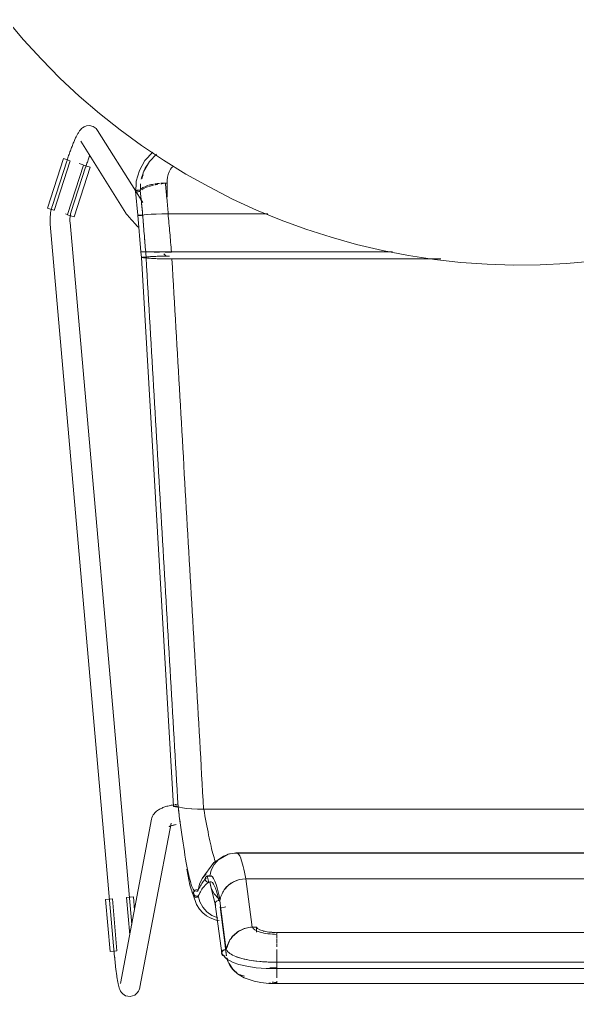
# Model space of a CAD drawing. Header units: millimetres. Extents: x 155927 to 317870, y -36033 to 97293.
# Drawn here: x 227150 to 227487, y 30265 to 30856 of the extents above; entities that cross this region are included whole.
import ezdxf

# ---------------------------------------------------------------- set-up
doc = ezdxf.new("R2010")
doc.units = ezdxf.units.MM
doc.header["$MEASUREMENT"] = 0
doc.layers.add('I-FURN', color=8, linetype='CONTINUOUS', lineweight=9)

msp = doc.modelspace()

# ---------------------------------------------------------------- linework, layer by layer
at = {"layer": 'I-FURN'}
for p, q in [((227142.14, 30856.08), (227152.45, 30843.84)), ((227152.45, 30843.84), (227163.24, 30832.02)), ((227163.24, 30832.02), (227174.49, 30820.65)), ((227174.49, 30820.65), (227186.19, 30809.74)), ((227186.19, 30809.74), (227198.31, 30799.3)), ((227198.31, 30799.3), (227210.85, 30789.35)), ((227189.07, 30791.2), (227188.16, 30790.64)), ((227190.45, 30791.72), (227189.07, 30791.2)), ((227192.43, 30791.9), (227190.45, 30791.72)), ((227194.65, 30791.31), (227192.43, 30791.9)), ((227196.39, 30790.09), (227194.65, 30791.31)), ((227184.22, 30785.05), (227183.99, 30784.56)), ((227184.46, 30785.52), (227184.22, 30785.05)), ((227184.69, 30785.98), (227184.46, 30785.52)), ((227184.91, 30786.42), (227184.69, 30785.98)), ((227185.14, 30786.84), (227184.91, 30786.42)), ((227185.37, 30787.25), (227185.14, 30786.84)), ((227185.61, 30787.65), (227185.37, 30787.25)), ((227185.85, 30788.05), (227185.61, 30787.65)), ((227186.11, 30788.43), (227185.85, 30788.05)), ((227186.38, 30788.82), (227186.11, 30788.43)), ((227186.7, 30789.23), (227186.38, 30788.82)), ((227187.07, 30789.65), (227186.7, 30789.23)), ((227187.53, 30790.12), (227187.07, 30789.65)), ((227188.16, 30790.64), (227187.53, 30790.12)), ((227196.39, 30790.09), (227197.28, 30788.96)), ((227220.31, 30752.2), (227197.28, 30788.96)), ((227210.85, 30789.35), (227223.77, 30779.92)), ((227181.79, 30779.36), (227181.54, 30778.71)), ((227182.04, 30780), (227181.79, 30779.36)), ((227182.3, 30780.63), (227182.04, 30780)), ((227182.54, 30781.24), (227182.3, 30780.63)), ((227182.79, 30781.83), (227182.54, 30781.24)), ((227183.04, 30782.41), (227182.79, 30781.83)), ((227183.28, 30782.98), (227183.04, 30782.41)), ((227183.52, 30783.52), (227183.28, 30782.98)), ((227183.76, 30784.05), (227183.52, 30783.52)), ((227183.99, 30784.56), (227183.76, 30784.05)), ((227187.11, 30782.59), (227214.42, 30739.01)), ((227223.77, 30779.92), (227237.05, 30771)), ((227179.51, 30773.11), (227179.26, 30772.37)), ((227179.76, 30773.83), (227179.51, 30773.11)), ((227180.01, 30774.56), (227179.76, 30773.83)), ((227180.27, 30775.27), (227180.01, 30774.56)), ((227180.52, 30775.98), (227180.27, 30775.27)), ((227180.78, 30776.68), (227180.52, 30775.98)), ((227181.03, 30777.37), (227180.78, 30776.68)), ((227181.28, 30778.04), (227181.03, 30777.37)), ((227181.54, 30778.71), (227181.28, 30778.04)), ((227192.24, 30773.09), (227192.01, 30772.45)), ((227192.47, 30773.71), (227192.24, 30773.09)), ((227225.91, 30770.78), (227230.66, 30775.93)), ((227228.6, 30770.2), (227232.86, 30774.67)), ((227166.91, 30741.99), (227176.6, 30772)), ((227178.62, 30770.44), (227169.91, 30743.63)), ((227170.95, 30740.68), (227180.64, 30770.69)), ((227176.6, 30772), (227178.55, 30771.37)), ((227178.55, 30771.37), (227180.52, 30770.73)), ((227178.77, 30770.9), (227178.62, 30770.44)), ((227179.01, 30771.64), (227178.77, 30770.9)), ((227179.26, 30772.37), (227179.01, 30771.64)), ((227188.71, 30768.09), (227179.02, 30738.08)), ((227188.61, 30768.12), (227186.13, 30768.92)), ((227188.83, 30768.05), (227190.8, 30767.41)), ((227190.37, 30767.75), (227190.14, 30767.06)), ((227190.6, 30768.44), (227190.37, 30767.75)), ((227190.83, 30769.13), (227190.6, 30768.44)), ((227190.8, 30767.41), (227192.75, 30766.78)), ((227191.07, 30769.81), (227190.83, 30769.13)), ((227191.3, 30770.48), (227191.07, 30769.81)), ((227191.54, 30771.15), (227191.3, 30770.48)), ((227191.77, 30771.8), (227191.54, 30771.15)), ((227192.01, 30772.45), (227191.77, 30771.8)), ((227222.53, 30764.77), (227225.91, 30770.78)), ((227225.23, 30764.37), (227228.6, 30770.2)), ((227237.05, 30771), (227250.68, 30762.63)), ((227181.32, 30739.92), (227190.03, 30766.73)), ((227183.06, 30736.77), (227192.75, 30766.78)), ((227190.14, 30767.06), (227190.03, 30766.73)), ((227220.65, 30758.25), (227222.53, 30764.77)), ((227250.68, 30762.63), (227264.64, 30754.81)), ((227220.37, 30751.34), (227220.65, 30758.25)), ((227238.32, 30757.12), (227239.36, 30757.12)), ((227239.31, 30758.37), (227239.31, 30748.61)), ((227220.24, 30752.23), (227221.66, 30737.74)), ((227224.59, 30745.38), (227220.53, 30751.86)), ((227264.64, 30754.81), (227278.9, 30747.55)), ((227169.91, 30743.63), (227169.58, 30742.54)), ((227278.9, 30747.55), (227293.44, 30740.87)), ((227168.86, 30741.36), (227166.91, 30741.99)), ((227168.7, 30738.06), (227168.59, 30736.92)), ((227168.85, 30739.19), (227168.7, 30738.06)), ((227169.05, 30740.31), (227168.85, 30739.19)), ((227170.83, 30740.72), (227168.86, 30741.36)), ((227169.29, 30741.43), (227169.05, 30740.31)), ((227169.58, 30742.54), (227169.29, 30741.43)), ((227178.92, 30738.11), (227177.76, 30738.49)), ((227181.11, 30737.4), (227179.14, 30738.04)), ((227180.7, 30737.32), (227180.82, 30737.97)), ((227180.82, 30737.97), (227180.96, 30738.62)), ((227180.96, 30738.62), (227181.12, 30739.26)), ((227181.12, 30739.26), (227181.31, 30739.89)), ((227181.31, 30739.89), (227181.32, 30739.92)), ((227214.42, 30739.01), (227214.63, 30738.68)), ((227214.63, 30738.68), (227214.81, 30738.43)), ((227214.81, 30738.43), (227214.99, 30738.2)), ((227214.99, 30738.2), (227215.16, 30737.98)), ((227215.16, 30737.98), (227215.34, 30737.75)), ((227215.34, 30737.75), (227215.53, 30737.52)), ((227221.73, 30737.77), (227221.66, 30737.74)), ((227221.66, 30737.74), (227221.73, 30737.72)), ((227221.67, 30737.74), (227221.74, 30737.77)), ((227221.67, 30737.74), (227223.49, 30715.54)), ((227221.73, 30737.72), (227221.67, 30737.74)), ((227221.92, 30737.79), (227221.73, 30737.77)), ((227221.73, 30737.72), (227221.92, 30737.69)), ((227221.92, 30737.69), (227221.73, 30737.72)), ((227222.22, 30737.81), (227221.92, 30737.79)), ((227221.92, 30737.69), (227222.21, 30737.67)), ((227222.21, 30737.67), (227221.92, 30737.69)), ((227221.93, 30737.79), (227222.22, 30737.81)), ((227222.21, 30737.67), (227222.59, 30737.65)), ((227222.59, 30737.65), (227222.21, 30737.67)), ((227222.6, 30737.83), (227222.22, 30737.81)), ((227222.22, 30737.81), (227222.61, 30737.83)), ((227222.59, 30737.65), (227223.04, 30737.64)), ((227223.05, 30737.64), (227222.59, 30737.65)), ((227223.06, 30737.84), (227222.6, 30737.83)), ((227222.61, 30737.83), (227223.06, 30737.84)), ((227223.04, 30737.64), (227223.53, 30737.64)), ((227223.54, 30737.64), (227223.05, 30737.64)), ((227223.55, 30737.85), (227223.06, 30737.84)), ((227223.06, 30737.84), (227223.55, 30737.85)), ((227224.04, 30737.84), (227223.55, 30737.85)), ((227223.55, 30737.85), (227224.05, 30737.84)), ((227224.03, 30737.64), (227224.5, 30737.65)), ((227224.5, 30737.65), (227224.03, 30737.64)), ((227224.51, 30737.83), (227224.04, 30737.84)), ((227224.05, 30737.84), (227224.52, 30737.83)), ((227225.41, 30738.03), (227224.51, 30737.83)), ((227224.52, 30737.83), (227225.4, 30738.03)), ((227225.41, 30738.03), (227227.12, 30738.21)), ((227227.14, 30738.21), (227225.41, 30738.03)), ((227227.14, 30738.21), (227229.58, 30738.36)), ((227229.62, 30738.36), (227227.14, 30738.21)), ((227229.62, 30738.36), (227232.65, 30738.47)), ((227232.72, 30738.47), (227229.62, 30738.36)), ((227236.15, 30738.55), (227232.72, 30738.47)), ((227232.72, 30738.47), (227236.16, 30738.54)), ((227240.01, 30738.57), (227236.25, 30738.55)), ((227236.25, 30738.55), (227239.89, 30738.57)), ((227300.13, 30738.57), (227240.01, 30738.57)), ((227240.01, 30738.57), (227300.13, 30738.57)), ((227293.44, 30740.87), (227308.23, 30734.78)), ((227168.53, 30735.78), (227168.51, 30734.64)), ((227168.51, 30734.64), (227168.54, 30733.5)), ((227168.59, 30736.92), (227168.53, 30735.78)), ((227168.54, 30733.5), (227168.62, 30732.36)), ((227168.62, 30732.36), (227168.62, 30732.31)), ((227168.62, 30732.31), (227207.57, 30288.99)), ((227180.51, 30734.68), (227180.52, 30735.34)), ((227180.53, 30734.02), (227180.51, 30734.68)), ((227180.52, 30735.34), (227180.56, 30736)), ((227180.58, 30733.36), (227180.53, 30734.02)), ((227180.56, 30736), (227180.62, 30736.66)), ((227217.87, 30308.86), (227180.58, 30733.36)), ((227180.62, 30736.66), (227180.7, 30737.32)), ((227183.06, 30736.77), (227181.11, 30737.4)), ((227215.53, 30737.52), (227215.73, 30737.28)), ((227215.73, 30737.28), (227215.95, 30737.03)), ((227215.95, 30737.03), (227216.18, 30736.76)), ((227216.18, 30736.76), (227216.42, 30736.48)), ((227216.42, 30736.48), (227216.68, 30736.19)), ((227216.68, 30736.19), (227216.95, 30735.88)), ((227216.95, 30735.88), (227217.24, 30735.56)), ((227217.24, 30735.56), (227217.54, 30735.22)), ((227217.54, 30735.22), (227217.85, 30734.87)), ((227217.85, 30734.87), (227218.18, 30734.51)), ((227218.18, 30734.51), (227218.53, 30734.13)), ((227218.53, 30734.13), (227218.88, 30733.74)), ((227218.88, 30733.74), (227219.25, 30733.34)), ((227219.25, 30733.34), (227219.63, 30732.92)), ((227219.63, 30732.92), (227220.02, 30732.5)), ((227220.02, 30732.5), (227220.43, 30732.06)), ((227220.43, 30732.06), (227220.84, 30731.62)), ((227308.23, 30734.78), (227323.25, 30729.28)), ((227220.84, 30731.62), (227221.26, 30731.16)), ((227221.26, 30731.16), (227221.69, 30730.7)), ((227221.69, 30730.7), (227222.14, 30730.23)), ((227323.25, 30729.28), (227338.49, 30724.39)), ((227338.49, 30724.39), (227353.9, 30720.11)), ((227353.9, 30720.11), (227369.48, 30716.45)), ((227223.56, 30715.54), (227223.49, 30715.54)), ((227223.49, 30715.54), (227223.56, 30715.54)), ((227223.76, 30712.18), (227223.5, 30715.54)), ((227223.56, 30715.54), (227223.5, 30715.54)), ((227223.5, 30715.54), (227223.56, 30715.54)), ((227223.75, 30715.55), (227224.04, 30715.55)), ((227224.04, 30715.55), (227223.75, 30715.55)), ((227224.04, 30715.55), (227224.42, 30715.55)), ((227224.42, 30715.55), (227224.04, 30715.55)), ((227224.04, 30715.54), (227224.43, 30715.53)), ((227224.43, 30715.53), (227224.05, 30715.54)), ((227224.42, 30715.55), (227224.88, 30715.55)), ((227224.87, 30715.55), (227224.42, 30715.55)), ((227224.88, 30715.53), (227224.43, 30715.53)), ((227224.43, 30715.53), (227224.88, 30715.53)), ((227225.36, 30715.55), (227224.87, 30715.55)), ((227224.88, 30715.55), (227225.37, 30715.55)), ((227225.37, 30715.53), (227224.88, 30715.53)), ((227224.88, 30715.53), (227225.37, 30715.53)), ((227225.86, 30715.55), (227225.36, 30715.55)), ((227225.37, 30715.55), (227225.86, 30715.55)), ((227225.87, 30715.53), (227225.37, 30715.53)), ((227225.37, 30715.53), (227225.87, 30715.53)), ((227225.86, 30715.55), (227226.33, 30715.55)), ((227226.33, 30715.55), (227225.86, 30715.55)), ((227226.34, 30715.53), (227225.87, 30715.53)), ((227225.87, 30715.53), (227226.34, 30715.53)), ((227226.33, 30715.55), (227227.22, 30715.56)), ((227227.22, 30715.56), (227226.33, 30715.55)), ((227227.22, 30715.56), (227228.96, 30715.58)), ((227228.97, 30715.58), (227227.22, 30715.56)), ((227227.23, 30715.52), (227228.98, 30715.51)), ((227228.99, 30715.51), (227227.24, 30715.52)), ((227228.97, 30715.58), (227231.47, 30715.59)), ((227231.47, 30715.59), (227228.97, 30715.58)), ((227228.98, 30715.51), (227231.48, 30715.49)), ((227231.49, 30715.49), (227228.99, 30715.51)), ((227231.47, 30715.59), (227234.6, 30715.6)), ((227234.6, 30715.6), (227231.47, 30715.59)), ((227231.48, 30715.49), (227234.61, 30715.49)), ((227234.61, 30715.49), (227231.49, 30715.49)), ((227234.6, 30715.6), (227238.17, 30715.6)), ((227238.17, 30715.6), (227234.6, 30715.6)), ((227237.26, 30714.46), (227238.73, 30712.93)), ((227238.17, 30715.6), (227241.96, 30715.61)), ((227241.96, 30715.61), (227238.17, 30715.6)), ((227241.95, 30715.48), (227238.17, 30715.48)), ((227238.17, 30715.48), (227241.95, 30715.48)), ((227241.96, 30715.61), (227375.59, 30715.61)), ((227375.59, 30715.61), (227241.96, 30715.61)), ((227369.48, 30716.45), (227385.19, 30713.41)), ((227223.84, 30712.21), (227223.77, 30712.18)), ((227223.77, 30712.18), (227243.06, 30380.27)), ((227223.77, 30712.18), (227223.83, 30712.16)), ((227223.83, 30712.16), (227224.02, 30712.13)), ((227224.03, 30712.24), (227223.84, 30712.21)), ((227224.02, 30712.13), (227224.31, 30712.11)), ((227224.32, 30712.26), (227224.03, 30712.24)), ((227224.31, 30712.11), (227224.7, 30712.09)), ((227224.7, 30712.28), (227224.32, 30712.26)), ((227225.15, 30712.29), (227224.7, 30712.28)), ((227224.7, 30712.09), (227225.15, 30712.08)), ((227225.64, 30712.29), (227225.15, 30712.29)), ((227225.15, 30712.08), (227225.64, 30712.07)), ((227226.14, 30712.29), (227225.64, 30712.29)), ((227225.64, 30712.07), (227226.13, 30712.07)), ((227226.13, 30712.07), (227226.6, 30712.08)), ((227226.61, 30712.28), (227226.14, 30712.29)), ((227226.6, 30712.08), (227227.49, 30711.87)), ((227227.51, 30712.49), (227226.61, 30712.28)), ((227227.49, 30711.87), (227229.24, 30711.68)), ((227229.26, 30712.68), (227227.51, 30712.49)), ((227229.24, 30711.68), (227231.74, 30711.52)), ((227231.76, 30712.85), (227229.26, 30712.68)), ((227231.74, 30711.52), (227234.87, 30711.39)), ((227234.88, 30712.97), (227231.76, 30712.85)), ((227234.87, 30711.39), (227238.44, 30711.32)), ((227238.43, 30713.05), (227234.88, 30712.97)), ((227240.68, 30713.07), (227238.43, 30713.05)), ((227238.44, 30711.32), (227242.22, 30711.29)), ((227242.22, 30711.29), (227404.82, 30711.29)), ((227404.82, 30711.29), (227242.22, 30711.29)), ((227385.19, 30713.41), (227401, 30711.01)), ((227401, 30711.01), (227416.9, 30709.24)), ((227416.9, 30709.24), (227432.86, 30708.11)), ((227432.86, 30708.11), (227448.85, 30707.62)), ((227464.85, 30707.76), (227480.83, 30708.55)), ((227480.83, 30708.55), (227496.77, 30709.98)), ((227448.85, 30707.62), (227464.85, 30707.76)), ((227232.44, 30376.9), (227232.97, 30377.36)), ((227232.97, 30377.36), (227233.5, 30377.76)), ((227233.5, 30377.76), (227234.04, 30378.12)), ((227234.04, 30378.12), (227234.58, 30378.44)), ((227234.58, 30378.44), (227235.11, 30378.73)), ((227235.11, 30378.73), (227235.66, 30379)), ((227235.66, 30379), (227236.22, 30379.25)), ((227236.22, 30379.25), (227236.8, 30379.49)), ((227236.8, 30379.49), (227237.38, 30379.71)), ((227237.38, 30379.71), (227237.97, 30379.91)), ((227237.97, 30379.91), (227238.57, 30380.11)), ((227238.57, 30380.11), (227239.19, 30380.29)), ((227239.19, 30380.29), (227239.82, 30380.46)), ((227239.82, 30380.46), (227240.46, 30380.63)), ((227240.46, 30380.63), (227241.12, 30380.78)), ((227241.12, 30380.78), (227241.79, 30380.92)), ((227241.79, 30380.92), (227242.47, 30381.06)), ((227242.47, 30381.06), (227243.16, 30381.18)), ((227243.12, 30380.33), (227243.06, 30380.27)), ((227243.06, 30380.27), (227243.12, 30380.33)), ((227243.06, 30380.27), (227243.13, 30380.22)), ((227243.13, 30380.22), (227243.06, 30380.27)), ((227243.31, 30380.38), (227243.12, 30380.33)), ((227243.12, 30380.33), (227243.3, 30380.38)), ((227243.13, 30380.22), (227243.32, 30380.17)), ((227243.32, 30380.17), (227243.13, 30380.22)), ((227243.3, 30380.38), (227243.59, 30380.42)), ((227243.6, 30380.42), (227243.31, 30380.38)), ((227243.32, 30380.17), (227243.62, 30380.13)), ((227243.62, 30380.13), (227243.32, 30380.17)), ((227243.59, 30380.42), (227243.97, 30380.46)), ((227243.97, 30380.46), (227243.6, 30380.42)), ((227243.62, 30380.13), (227244.01, 30380.09)), ((227244, 30380.09), (227243.62, 30380.13)), ((227243.87, 30381.3), (227244.58, 30381.41)), ((227244.43, 30380.48), (227243.97, 30380.46)), ((227243.97, 30380.46), (227244.42, 30380.48)), ((227244.46, 30380.07), (227244, 30380.09)), ((227244.01, 30380.09), (227244.46, 30380.07)), ((227244.42, 30380.48), (227244.91, 30380.49)), ((227244.92, 30380.49), (227244.43, 30380.48)), ((227244.46, 30380.07), (227244.96, 30380.06)), ((227244.95, 30380.06), (227244.46, 30380.07)), ((227244.58, 30381.41), (227245.31, 30381.51)), ((227244.91, 30380.49), (227245.41, 30380.48)), ((227245.41, 30380.48), (227244.92, 30380.49)), ((227245.45, 30380.07), (227244.95, 30380.06)), ((227244.96, 30380.06), (227245.45, 30380.07)), ((227245.45, 30380.07), (227245.92, 30380.08)), ((227245.92, 30380.08), (227245.45, 30380.07)), ((227246.83, 30379.69), (227245.92, 30380.08)), ((227245.92, 30380.08), (227246.83, 30379.68)), ((227248.56, 30379.32), (227246.83, 30379.69)), ((227246.83, 30379.68), (227248.57, 30379.32)), ((227251.03, 30379.01), (227248.57, 30379.32)), ((227248.57, 30379.32), (227251.07, 30379.01)), ((227254.12, 30378.77), (227251.06, 30379.01)), ((227251.07, 30379.01), (227254.17, 30378.77)), ((227257.64, 30378.62), (227254.17, 30378.77)), ((227254.17, 30378.77), (227257.7, 30378.61)), ((227261.39, 30378.56), (227257.7, 30378.61)), ((227257.7, 30378.61), (227261.47, 30378.56)), ((227261.47, 30378.56), (227644.87, 30378.56)), ((227644.87, 30378.56), (227261.47, 30378.56)), ((227229.86, 30372.43), (227211.05, 30273.14)), ((227229.86, 30372.43), (227230.12, 30373.41)), ((227230.12, 30373.41), (227230.49, 30374.31)), ((227230.49, 30374.31), (227230.92, 30375.1)), ((227230.92, 30375.1), (227231.41, 30375.79)), ((227231.41, 30375.79), (227231.92, 30376.38)), ((227231.92, 30376.38), (227232.44, 30376.9)), ((227222.84, 30270.9), (227241.66, 30370.19)), ((227240.44, 30367.96), (227240.46, 30367.98)), ((227240.46, 30367.98), (227240.53, 30368.02)), ((227240.53, 30368.02), (227240.62, 30368.07)), ((227240.62, 30368.07), (227240.77, 30368.14)), ((227240.77, 30368.14), (227240.97, 30368.23)), ((227240.97, 30368.23), (227241.2, 30368.33)), ((227241.2, 30368.33), (227241.47, 30368.43)), ((227241.47, 30368.43), (227241.77, 30368.53)), ((227241.77, 30368.53), (227242.11, 30368.64)), ((227242.11, 30368.64), (227242.47, 30368.75)), ((227242.47, 30368.75), (227242.87, 30368.86)), ((227242.87, 30368.86), (227243.29, 30368.96)), ((227243.29, 30368.96), (227243.73, 30369.07)), ((227243.73, 30369.07), (227244.2, 30369.17)), ((227244.2, 30369.17), (227244.7, 30369.26)), ((227276.13, 30351.34), (227267.48, 30346.23)), ((227270.28, 30348.05), (227267.78, 30345.17)), ((227267.78, 30345.17), (227270.29, 30348.04)), ((227273.42, 30350.22), (227270.28, 30348.05)), ((227270.29, 30348.04), (227273.42, 30350.21)), ((227276.28, 30351.41), (227273.11, 30350.04)), ((227273.42, 30350.21), (227276.99, 30351.58)), ((227276.99, 30351.58), (227273.42, 30350.22)), ((227281.32, 30352.21), (227276.28, 30351.41)), ((227276.99, 30351.58), (227280.78, 30352.05)), ((227280.78, 30352.05), (227276.99, 30351.58)), ((227280.78, 30352.05), (227625.57, 30352.05)), ((227625.57, 30352.05), (227280.78, 30352.05)), ((227320.23, 30352.21), (227281.32, 30352.21)), ((227625.03, 30352.21), (227320.23, 30352.21)), ((227251.16, 30342.36), (227253.07, 30332.7)), ((227267.48, 30346.23), (227260.49, 30336.69)), ((227266.02, 30341.78), (227265.13, 30338.06)), ((227267.78, 30345.17), (227266.02, 30341.78)), ((227266.03, 30341.78), (227267.78, 30345.17)), ((227260.54, 30336.61), (227258.9, 30333.29)), ((227258.91, 30333.29), (227260.55, 30336.61)), ((227260.49, 30336.69), (227259.6, 30334.94)), ((227262.95, 30339.45), (227260.54, 30336.61)), ((227260.55, 30336.61), (227262.95, 30339.45)), ((227262.29, 30336.31), (227262.36, 30336.8)), ((227262.35, 30336.8), (227262.29, 30336.31)), ((227262.36, 30335.82), (227262.29, 30336.31)), ((227262.29, 30336.31), (227262.35, 30335.82)), ((227262.54, 30337.26), (227262.35, 30336.8)), ((227262.36, 30336.8), (227262.55, 30337.26)), ((227262.84, 30337.66), (227262.54, 30337.26)), ((227262.55, 30337.26), (227262.84, 30337.66)), ((227262.84, 30337.66), (227263.22, 30337.98)), ((227263.22, 30337.98), (227262.84, 30337.66)), ((227263.22, 30337.98), (227263.67, 30338.18)), ((227263.67, 30338.18), (227263.22, 30337.98)), ((227266.2, 30338.08), (227263.32, 30338.03)), ((227263.62, 30338.16), (227264.45, 30334.27)), ((227263.67, 30338.18), (227264.16, 30338.26)), ((227264.16, 30338.26), (227263.67, 30338.18)), ((227264.16, 30338.26), (227264.66, 30338.22)), ((227264.66, 30338.23), (227264.16, 30338.26)), ((227265.13, 30338.06), (227264.66, 30338.23)), ((227264.66, 30338.22), (227265.13, 30338.06)), ((227283.05, 30335.98), (227279.5, 30334.66)), ((227286.82, 30336.46), (227283.05, 30335.98)), ((227290.68, 30307.18), (227286.82, 30336.46)), ((227286.82, 30336.46), (227619.53, 30336.46)), ((227619.53, 30336.46), (227286.82, 30336.46)), ((227253.07, 30332.7), (227257.06, 30320.98)), ((227258.12, 30329.67), (227258.91, 30333.29)), ((227258.9, 30333.29), (227258.12, 30329.67)), ((227262.35, 30335.82), (227262.54, 30335.36)), ((227262.55, 30335.36), (227262.36, 30335.82)), ((227262.54, 30335.36), (227262.84, 30334.95)), ((227262.84, 30334.96), (227262.55, 30335.36)), ((227263.22, 30334.64), (227262.84, 30334.96)), ((227262.84, 30334.95), (227263.22, 30334.64)), ((227263.67, 30334.44), (227263.22, 30334.64)), ((227263.22, 30334.64), (227263.67, 30334.44)), ((227264.16, 30334.36), (227263.67, 30334.44)), ((227263.67, 30334.44), (227264.16, 30334.36)), ((227264.66, 30334.4), (227264.16, 30334.36)), ((227264.16, 30334.36), (227264.66, 30334.39)), ((227265.13, 30334.56), (227264.66, 30334.4)), ((227264.66, 30334.39), (227265.13, 30334.56)), ((227265.13, 30334.56), (227266.02, 30330.84)), ((227265.49, 30332.71), (227265.16, 30334.57)), ((227268.45, 30321.09), (227265.49, 30332.71)), ((227266.02, 30330.84), (227267.78, 30327.45)), ((227276.39, 30332.58), (227273.9, 30329.84)), ((227279.5, 30334.66), (227276.39, 30332.58)), ((227202, 30324), (227204.04, 30324.18)), ((227204.04, 30324.18), (227206.1, 30324.36)), ((227208.99, 30292.96), (227206.23, 30324.37)), ((227214.68, 30325.12), (227216.66, 30302.51)), ((227214.8, 30325.13), (227216.86, 30325.31)), ((227216.86, 30325.31), (227218.91, 30325.49)), ((227219.6, 30317.59), (227218.91, 30325.49)), ((227255.35, 30328.38), (227255.29, 30327.89)), ((227255.29, 30327.89), (227255.37, 30327.41)), ((227255.3, 30327.89), (227255.36, 30328.38)), ((227255.37, 30327.41), (227255.3, 30327.89)), ((227255.54, 30328.84), (227255.35, 30328.38)), ((227255.36, 30328.38), (227255.54, 30328.84)), ((227255.57, 30326.95), (227255.37, 30327.41)), ((227255.37, 30327.41), (227255.56, 30326.95)), ((227255.54, 30328.84), (227255.83, 30329.24)), ((227255.82, 30329.24), (227255.54, 30328.84)), ((227255.56, 30326.95), (227255.86, 30326.56)), ((227255.87, 30326.56), (227255.57, 30326.95)), ((227256.2, 30329.56), (227255.82, 30329.24)), ((227255.83, 30329.24), (227256.21, 30329.55)), ((227255.86, 30326.56), (227256.25, 30326.25)), ((227256.25, 30326.25), (227255.87, 30326.56)), ((227256.65, 30329.76), (227256.2, 30329.56)), ((227256.21, 30329.55), (227256.66, 30329.76)), ((227256.71, 30326.06), (227256.25, 30326.25)), ((227256.25, 30326.25), (227256.71, 30326.05)), ((227257.15, 30329.85), (227256.65, 30329.76)), ((227256.66, 30329.76), (227257.15, 30329.85)), ((227257.2, 30325.98), (227256.71, 30326.06)), ((227256.71, 30326.05), (227257.2, 30325.98)), ((227257.15, 30329.85), (227257.65, 30329.82)), ((227257.65, 30329.83), (227257.15, 30329.85)), ((227257.7, 30326.02), (227257.2, 30325.98)), ((227257.2, 30325.98), (227257.7, 30326.02)), ((227258.12, 30329.67), (227257.65, 30329.83)), ((227257.65, 30329.82), (227258.12, 30329.67)), ((227258.17, 30326.19), (227257.7, 30326.02)), ((227257.7, 30326.02), (227258.17, 30326.19)), ((227258.17, 30326.19), (227259.07, 30322.56)), ((227267.78, 30327.45), (227270.28, 30324.57)), ((227204.76, 30292.59), (227202, 30324)), ((227257.06, 30320.98), (227258.87, 30318.16)), ((227258.87, 30318.16), (227260.86, 30315.91)), ((227259.07, 30322.56), (227260.81, 30319.24)), ((227260.81, 30319.24), (227263.25, 30316.45)), ((227268.49, 30321.87), (227268.43, 30321.41)), ((227268.43, 30321.41), (227268.49, 30320.94)), ((227268.44, 30321.17), (227272.29, 30291.4)), ((227268.68, 30322.32), (227268.49, 30321.87)), ((227268.49, 30320.94), (227268.68, 30320.5)), ((227268.98, 30322.7), (227268.68, 30322.32)), ((227269.36, 30323), (227268.98, 30322.7)), ((227269.81, 30323.19), (227269.36, 30323)), ((227270.3, 30323.27), (227269.81, 30323.19)), ((227270.8, 30323.23), (227270.3, 30323.27)), ((227275.11, 30293.38), (227271.27, 30323.08)), ((227271.29, 30319.53), (227275.13, 30289.84)), ((227271.41, 30318.75), (227274.9, 30319.44)), ((227260.86, 30315.91), (227263.03, 30314.13)), ((227263.03, 30314.13), (227265.3, 30312.79)), ((227263.3, 30316.41), (227266.38, 30314.24)), ((227265.3, 30312.79), (227268.9, 30311.5)), ((227266.38, 30314.24), (227269.89, 30312.84)), ((227268.9, 30311.5), (227270.68, 30311.27)), ((227293.39, 30307.25), (227290.68, 30307.18)), ((227293.39, 30307.25), (227293.39, 30304.24)), ((227294.03, 30306.39), (227293.39, 30307.25)), ((227295.38, 30305.6), (227294.03, 30306.39)), ((227297.37, 30304.93), (227295.38, 30305.6)), ((227299.86, 30304.42), (227297.37, 30304.93)), ((227302.71, 30304.1), (227299.86, 30304.42)), ((227305.75, 30303.99), (227302.71, 30304.1)), ((227600.6, 30303.99), (227305.75, 30303.99)), ((227305.75, 30303.93), (227600.6, 30303.93)), ((227305.75, 30300.66), (227305.75, 30302.4)), ((227274.98, 30291.03), (227274.36, 30295.8)), ((227305.75, 30297.61), (227305.75, 30300.08)), ((227305.75, 30295.25), (227305.75, 30297.09)), ((227206.8, 30292.77), (227204.76, 30292.59)), ((227208.86, 30292.95), (227206.8, 30292.77)), ((227207.58, 30288.83), (227207.57, 30288.99)), ((227207.65, 30288.08), (227207.58, 30288.83)), ((227275.2, 30288), (227272.65, 30290.9)), ((227281.08, 30289.35), (227284.51, 30288.26)), ((227305.75, 30290.07), (227305.75, 30293.62)), ((227305.75, 30289.87), (227305.75, 30286.06)), ((227305.75, 30286.06), (227305.75, 30289.87)), ((227207.72, 30287.32), (227207.65, 30288.08)), ((227207.8, 30286.58), (227207.72, 30287.32)), ((227207.87, 30285.83), (227207.8, 30286.58)), ((227207.95, 30285.09), (227207.87, 30285.83)), ((227208.02, 30284.36), (227207.95, 30285.09)), ((227208.1, 30283.63), (227208.02, 30284.36)), ((227208.18, 30282.92), (227208.1, 30283.63)), ((227208.27, 30282.21), (227208.18, 30282.92)), ((227279.32, 30285.81), (227275.2, 30288)), ((227276.78, 30285.21), (227276.68, 30285.4)), ((227279.45, 30281.31), (227276.78, 30285.21)), ((227282.77, 30284.65), (227279.32, 30285.81)), ((227287.46, 30283.55), (227282.77, 30284.65)), ((227284.51, 30288.26), (227288.95, 30287.29)), ((227293.08, 30282.71), (227287.46, 30283.55)), ((227288.95, 30287.29), (227292.96, 30286.7)), ((227292.96, 30286.7), (227299.52, 30286.17)), ((227299.21, 30282.22), (227293.08, 30282.71)), ((227299.52, 30286.17), (227305.75, 30286.09)), ((227600.6, 30286.09), (227305.75, 30286.09)), ((227305.75, 30282.13), (227305.75, 30286.08)), ((227305.75, 30286.08), (227305.75, 30285.98)), ((227305.75, 30285.98), (227305.75, 30285.75)), ((227305.75, 30285.75), (227305.75, 30285.42)), ((227305.75, 30285.42), (227305.75, 30285)), ((227305.75, 30285), (227305.75, 30284.53)), ((227305.75, 30284.53), (227305.75, 30284.03)), ((227305.75, 30284.03), (227305.75, 30283.54)), ((227305.75, 30283.54), (227305.75, 30283.09)), ((227305.75, 30283.09), (227305.75, 30282.7)), ((227305.75, 30282.7), (227305.75, 30282.39)), ((227208.35, 30281.51), (227208.27, 30282.21)), ((227208.44, 30280.82), (227208.35, 30281.51)), ((227208.52, 30280.14), (227208.44, 30280.82)), ((227208.61, 30279.48), (227208.52, 30280.14)), ((227208.7, 30278.83), (227208.61, 30279.48)), ((227208.79, 30278.2), (227208.7, 30278.83)), ((227208.88, 30277.58), (227208.79, 30278.2)), ((227208.97, 30276.98), (227208.88, 30277.58)), ((227209.06, 30276.39), (227208.97, 30276.98)), ((227281.93, 30279.02), (227279.45, 30281.31)), ((227285.81, 30276.62), (227281.93, 30279.02)), ((227305.75, 30282.13), (227299.21, 30282.22)), ((227305.75, 30282.39), (227305.75, 30282.2)), ((227305.75, 30282.37), (227305.75, 30279.34)), ((227305.75, 30279.36), (227305.75, 30282.37)), ((227305.75, 30282.2), (227305.75, 30282.13)), ((227305.75, 30282.13), (227600.6, 30282.13)), ((227305.75, 30276.61), (227305.75, 30279.19)), ((227209.16, 30275.82), (227209.06, 30276.39)), ((227209.25, 30275.27), (227209.16, 30275.82)), ((227209.34, 30274.74), (227209.25, 30275.27)), ((227209.44, 30274.22), (227209.34, 30274.74)), ((227209.53, 30273.73), (227209.44, 30274.22)), ((227209.63, 30273.25), (227209.53, 30273.73)), ((227209.72, 30272.79), (227209.63, 30273.25)), ((227209.82, 30272.35), (227209.72, 30272.79)), ((227209.92, 30271.92), (227209.82, 30272.35)), ((227210.03, 30271.51), (227209.92, 30271.92)), ((227210.13, 30271.1), (227210.03, 30271.51)), ((227210.25, 30270.71), (227210.13, 30271.1)), ((227222.75, 30270.48), (227222.84, 30270.9)), ((227291.86, 30274.5), (227285.81, 30276.62)), ((227295.89, 30273.71), (227291.86, 30274.5)), ((227300.72, 30273.2), (227295.89, 30273.71)), ((227305.75, 30273.09), (227300.72, 30273.2)), ((227305.75, 30273.11), (227305.75, 30274.58)), ((227305.75, 30273.26), (227305.75, 30273.09)), ((227305.75, 30273.09), (227600.6, 30273.09)), ((227210.37, 30270.31), (227210.25, 30270.71)), ((227210.52, 30269.91), (227210.37, 30270.31)), ((227210.69, 30269.48), (227210.52, 30269.91)), ((227210.9, 30269), (227210.69, 30269.48)), ((227211.2, 30268.44), (227210.9, 30269)), ((227211.68, 30267.74), (227211.2, 30268.44)), ((227212.54, 30266.83), (227211.68, 30267.74)), ((227214.19, 30265.79), (227212.54, 30266.83)), ((227216.95, 30265.31), (227214.19, 30265.79)), ((227219.7, 30266.14), (227216.95, 30265.31)), ((227219.7, 30266.14), (227221.28, 30267.47)), ((227221.28, 30267.47), (227222.03, 30268.55)), ((227222.03, 30268.55), (227222.4, 30269.35)), ((227222.4, 30269.35), (227222.62, 30269.97)), ((227222.62, 30269.97), (227222.75, 30270.48))]:
    msp.add_line(p, q, dxfattribs=at)
for centre, major_axis, ratio, start_param, end_param in [((227286.95, 30321.39), (-15.78, 0), 0.955139, 4.720632, 5.68731), ((227286.95, 30321.39), (-15.78, 0), 0.955139, 5.929149, 6.170649), ((227286.95, 30321.39), (-15.78, 0), 0.955139, 5.687432, 5.928979), ((227270.39, 30321.4), (-1.96, 0), 0.955139, 4.501447, 6.790779), ((227305.75, 30288.84), (0, -15.75), 0.000004, 3.431839, 3.614078), ((227305.75, 30277.37), (-12.4, 0), 0.287441, 1.332781, 1.570796)]:
    msp.add_ellipse(centre, major_axis=major_axis, ratio=ratio, start_param=start_param, end_param=end_param, dxfattribs=at)
for points, knots in [([(227223.68, 30759.47), (227224.12, 30761.55), (227225.1, 30764.51), (227226.66, 30767.18), (227227.19, 30767.98)], [-0.8210019, -0.8210019, -0.8210019, -0.8210019, -0.6666667, -0.5975811, -0.5975811, -0.5975811, -0.5975811]), ([(227239.36, 30757.12), (227239.15, 30759.51), (227239.78, 30763.11), (227241.71, 30766.11), (227242.47, 30767.02)], [0, 0, 0, 0, 0.3333333, 0.5, 0.5, 0.5, 0.5]), ([(227220.29, 30752.38), (227220.31, 30752.41), (227220.35, 30752.45), (227220.46, 30752.53), (227220.65, 30752.63), (227220.97, 30752.73), (227221.37, 30752.8), (227221.72, 30752.84), (227222.1, 30752.86), (227222.55, 30752.85), (227222.9, 30752.82), (227223.08, 30752.79)], [0.5555556, 0.5555556, 0.5555556, 0.5555556, 0.5833333, 0.6180556, 0.6527778, 0.7222222, 0.7916667, 0.8263889, 0.8611111, 0.9305556, 1, 1, 1, 1]), ([(227223.18, 30752.06), (227222.96, 30752.07), (227222.47, 30752.06), (227221.72, 30751.97), (227221.05, 30751.82), (227220.62, 30751.65), (227220.47, 30751.53), (227220.43, 30751.49)], [-1, -1, -1, -1, -0.90625, -0.8125, -0.71875, -0.625, -0.5625, -0.5625, -0.5625, -0.5625]), ([(227223.76, 30712.18), (227223.76, 30712.2), (227223.9, 30712.23), (227224.3, 30712.26), (227224.69, 30712.28), (227225.14, 30712.29), (227225.64, 30712.29), (227226.14, 30712.29), (227226.46, 30712.29), (227226.61, 30712.28)], [-0.5, -0.5, -0.5, -0.5, -0.375, -0.3125, -0.25, -0.1875, -0.125, -0.0625, 0, 0, 0, 0]), ([(227226.6, 30712.08), (227226.38, 30712.08), (227225.89, 30712.07), (227225.25, 30712.07), (227224.79, 30712.08), (227224.38, 30712.1), (227223.93, 30712.13), (227223.76, 30712.16), (227223.76, 30712.18)], [-1, -1, -1, -1, -0.90625, -0.8125, -0.765625, -0.71875, -0.625, -0.501507, -0.501507, -0.501507, -0.501507]), ([(227242.22, 30711.29), (227240.95, 30711.29), (227238.4, 30711.31), (227234.79, 30711.39), (227231.63, 30711.51), (227228.27, 30711.73), (227226.88, 30711.94), (227226.6, 30712.08)], [-1, -1, -1, -1, -0.833333, -0.666667, -0.5, -0.333333, 0, 0, 0, 0]), ([(227226.61, 30712.28), (227226.9, 30712.43), (227228.29, 30712.63), (227231.64, 30712.85), (227234.8, 30712.98), (227237.91, 30713.05), (227239.92, 30713.07), (227240.68, 30713.07)], [-1, -1, -1, -1, -0.6666667, -0.5, -0.3333333, -0.1666667, -0.0664381, -0.0664381, -0.0664381, -0.0664381]), ([(227245.92, 30380.08), (227246.94, 30372.53), (227248.97, 30357.32), (227252.02, 30338.88), (227254.46, 30330.58), (227255.88, 30328.99), (227256.29, 30328.79)], [0, 0, 0, 0, 0.25, 0.5, 0.75, 0.8499412, 0.8499412, 0.8499412, 0.8499412]), ([(227268.77, 30346.28), (227268.29, 30347.43), (227266.83, 30351.67), (227264.39, 30362.39), (227262.45, 30373.17), (227261.47, 30378.56)], [0.375, 0.375, 0.375, 0.375, 0.5, 0.75, 1, 1, 1, 1]), ([(227286.82, 30336.46), (227285.81, 30342.18), (227283.98, 30349.82), (227282.15, 30352.21), (227281.32, 30352.21)], [0, 0, 0, 0, 0.5, 0.9107154, 0.9107154, 0.9107154, 0.9107154]), ([(227258.12, 30329.67), (227259.29, 30332.08), (227260.92, 30334.74), (227262.54, 30336.41), (227263, 30336.8)], [0, 0, 0, 0, 0.5, 0.696307, 0.696307, 0.696307, 0.696307]), ([(227258.17, 30326.19), (227259.33, 30328.59), (227261.42, 30332.02), (227263.52, 30333.8), (227264.45, 30334.27)], [0, 0, 0, 0, 0.5, 0.9025379, 0.9025379, 0.9025379, 0.9025379]), ([(227265.13, 30334.56), (227266.15, 30335.1), (227267.97, 30333.37), (227269.78, 30326.89), (227270.58, 30323.17)], [0, 0, 0, 0, 0.5, 0.8877852, 0.8877852, 0.8877852, 0.8877852]), ([(227254.32, 30328.61), (227254.58, 30327.89), (227255.86, 30324.86), (227257.15, 30324.63), (227258.17, 30326.19)], [0.6866019, 0.6866019, 0.6866019, 0.6866019, 0.75, 1, 1, 1, 1]), ([(227277.95, 30300.26), (227279.38, 30302.31), (227282.32, 30304.82), (227285.9, 30306.38), (227287.14, 30306.63)], [-0.6666667, -0.6666667, -0.6666667, -0.6666667, -0.3333333, -0.1666667, -0.1666667, -0.1666667, -0.1666667]), ([(227275.11, 30293.38), (227274.97, 30293.44), (227274.76, 30293.51), (227274.47, 30293.55), (227274.19, 30293.56), (227273.89, 30293.53), (227273.6, 30293.44), (227273.34, 30293.33), (227273.02, 30293.13), (227272.7, 30292.83), (227272.46, 30292.46), (227272.33, 30292.1), (227272.28, 30291.79), (227272.28, 30291.52), (227272.31, 30291.25), (227272.38, 30291.01), (227272.5, 30290.76), (227272.69, 30290.46), (227273.01, 30290.15), (227273.41, 30289.93), (227273.76, 30289.83), (227274.03, 30289.8), (227274.19, 30289.79), (227274.26, 30289.8)], [0, 0, 0, 0, 0.0555556, 0.0833333, 0.1111111, 0.1666667, 0.1944444, 0.2222222, 0.2777778, 0.3333333, 0.3888889, 0.4444444, 0.4791667, 0.5138889, 0.5486111, 0.5833333, 0.6180556, 0.6527778, 0.7222222, 0.7916667, 0.8263889, 0.8611111, 0.8888889, 0.8888889, 0.8888889, 0.8888889]), ([(227274.35, 30289.81), (227274.19, 30289.81), (227273.9, 30289.85), (227273.51, 30290), (227273.1, 30290.25), (227272.64, 30290.78), (227272.39, 30291.64), (227272.62, 30292.43), (227273.02, 30292.96), (227273.4, 30293.28), (227273.71, 30293.42), (227273.86, 30293.47)], [-0.875, -0.875, -0.875, -0.875, -0.8125, -0.765625, -0.71875, -0.625, -0.5, -0.375, -0.3125, -0.25, -0.1875, -0.1875, -0.1875, -0.1875]), ([(227275.33, 30288.72), (227275.49, 30287.95), (227276.05, 30286.05), (227277.61, 30283.19), (227279.62, 30281), (227281, 30280), (227281.4, 30279.73)], [0.0592823, 0.0592823, 0.0592823, 0.0592823, 0.1666667, 0.3333333, 0.5, 0.565028, 0.565028, 0.565028, 0.565028])]:
    msp.add_open_spline(points, degree=3, knots=knots, dxfattribs=at)
for points in [[(227224.75, 30762.19), (227224.48, 30761.48), (227224.3, 30760.75), (227224.17, 30760.02)], [(227223.11, 30754.32), (227223.12, 30755.15), (227223.17, 30755.97), (227223.25, 30756.79)], [(227223.23, 30755.57), (227223.17, 30754.92), (227223.16, 30754.27), (227223.16, 30753.62)], [(227226.08, 30755.16), (227226.67, 30755.41), (227227.33, 30755.64), (227228.06, 30755.84)], [(227231.13, 30755.91), (227230.2, 30755.7), (227229.26, 30755.46), (227228.41, 30755.22)], [(227228.73, 30756.02), (227229.47, 30756.21), (227230.28, 30756.37), (227231.11, 30756.52)], [(227233.78, 30756.44), (227233.1, 30756.33), (227232.45, 30756.2), (227231.79, 30756.06)], [(227231.96, 30756.66), (227232.81, 30756.78), (227233.68, 30756.9), (227234.6, 30756.96)], [(227236.9, 30756.89), (227236.43, 30756.83), (227235.96, 30756.77), (227235.49, 30756.71)], [(227235.52, 30757.03), (227236.43, 30757.08), (227237.36, 30757.12), (227238.32, 30757.12)], [(227238.32, 30757.12), (227238.57, 30754.1), (227239.12, 30747.96), (227239.71, 30741.71), (227240.01, 30738.57)], [(227239.36, 30757.12), (227239.32, 30757.63), (227239.3, 30758.14), (227239.31, 30758.65)], [(227223.08, 30752.79), (227223.22, 30753.18), (227223.79, 30753.93), (227224.93, 30754.63), (227225.63, 30754.96)], [(227223.08, 30752.79), (227223.32, 30750.35), (227223.8, 30745.4), (227224.28, 30740.36), (227224.51, 30737.83)], [(227225.66, 30754.1), (227225.03, 30753.79), (227224.63, 30753.47), (227224.3, 30753.15)], [(227228.08, 30755.07), (227227.27, 30754.8), (227226.47, 30754.51), (227225.91, 30754.22)], [(227223.8, 30744.73), (227224.03, 30742.39), (227224.27, 30740.02), (227224.5, 30737.65)], [(227225.41, 30726.7), (227225.11, 30730.35), (227224.81, 30734), (227224.5, 30737.65)], [(227226.33, 30715.55), (227226.03, 30719.27), (227225.43, 30726.7), (227224.82, 30734.13), (227224.52, 30737.83)], [(227240.93, 30727.1), (227240.58, 30730.93), (227240.24, 30734.75), (227239.89, 30738.57)], [(227241.96, 30715.61), (227241.61, 30719.44), (227241.27, 30723.27), (227240.93, 30727.1)], [(227225.81, 30721.86), (227225.78, 30722.27), (227225.75, 30722.68), (227225.71, 30723.09)], [(227226.33, 30715.55), (227226.38, 30714.97), (227226.47, 30713.82), (227226.56, 30712.66), (227226.6, 30712.08)], [(227226.34, 30715.53), (227226.38, 30714.99), (227226.47, 30713.91), (227226.56, 30712.82), (227226.61, 30712.28)], [(227245.92, 30380.08), (227242.7, 30435.32), (227236.26, 30545.92), (227229.82, 30656.68), (227226.6, 30712.08)], [(227251.81, 30544.8), (227248.61, 30600.26), (227245.42, 30655.76), (227242.22, 30711.29)], [(227261.39, 30378.56), (227258.2, 30433.92), (227255, 30489.34), (227251.81, 30544.8)], [(227245.94, 30380.07), (227246.33, 30377.01), (227246.71, 30373.92), (227247.1, 30370.87)], [(227281.32, 30352.21), (227281.14, 30352.2), (227280.96, 30352.15), (227280.78, 30352.05)], [(227265.13, 30338.06), (227266.15, 30338.61), (227268.2, 30336.64), (227270.25, 30328.58), (227271.27, 30323.08)], [(227257.04, 30328.73), (227257.4, 30328.84), (227257.76, 30329.16), (227258.12, 30329.67)], [(227290.68, 30307.18), (227289.38, 30307.14), (227286.88, 30306.78), (227283.28, 30305.36), (227280.14, 30303.17), (227277.61, 30300.34), (227275.84, 30297), (227275.26, 30294.62), (227275.11, 30293.38)], [(227305.75, 30302.86), (227301.96, 30302.92), (227294.56, 30303.89), (227291.18, 30306.05), (227290.92, 30307.17)], [(227297.37, 30304.88), (227299.42, 30304.33), (227302.14, 30304.05), (227304.91, 30303.95)], [(227275.57, 30294.9), (227275.89, 30296.28), (227276.39, 30297.65), (227277.09, 30298.91)], [(227274.35, 30293.56), (227274.52, 30293.57), (227274.69, 30293.57), (227274.85, 30293.53)], [(227305.75, 30286.06), (227303.4, 30286.01), (227298.75, 30286.09), (227291.89, 30286.72), (227285.75, 30287.83), (227280.68, 30289.36), (227276.98, 30291.25), (227275.67, 30292.66), (227275.32, 30293.39)], [(227276.2, 30286.5), (227275.96, 30287.13), (227275.8, 30287.78), (227275.66, 30288.43)], [(227283.36, 30278.57), (227284.25, 30278.14), (227285.17, 30277.74), (227286.14, 30277.5)], [(227305.75, 30282.66), (227304.32, 30282.63), (227302.9, 30282.64), (227301.48, 30282.67)], [(227305.75, 30273.18), (227304.03, 30273.17), (227302.36, 30273.25), (227300.78, 30273.4)]]:
    msp.add_open_spline(points, degree=3, dxfattribs=at)

doc.saveas('drawing.dxf')
